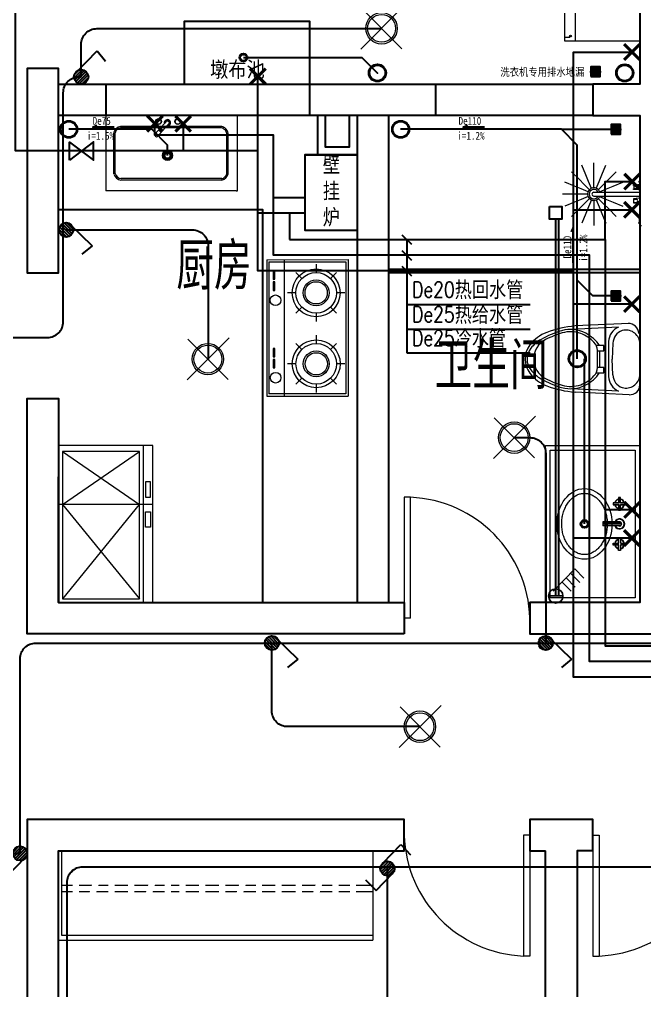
# Model space of a CAD drawing. Header units: millimetres. Extents: x -117264 to 3079702, y -14891 to 68462.
# Drawn here: x -58871 to -54891, y 19456 to 25638 of the extents above; entities that cross this region are included whole.
import ezdxf

# ---------------------------------------------------------------- set-up
doc = ezdxf.new("R2010")
doc.units = ezdxf.units.MM
doc.header["$LTSCALE"] = 10
for name, pattern in [('ACAD_ISO04W100', [30.5, 24, -3, 0.5, -3]), ('CONTINOUS', [0]), ('DASH', [0.35, 0.25, -0.1])]:
    doc.linetypes.add(name, pattern=pattern)
for name, color, linetype, lineweight in [('1强电插座布线图', 1, 'Continuous', 30), ('1排水布置图', 1, 'Continuous', 30), ('1浅浅', 251, 'Continuous', 20), ('1灯位开关布线图', 1, 'Continuous', 30), ('1灯具', 2, 'Continuous', 30), ('1给水布置图', 4, 'Continuous', 30), ('1给水平面布置图', 4, 'Continuous', 13), ('图框', 255, 'Continuous', 0), ('浅线', 251, 'CONTINOUS', 0), ('灯具', 52, 'Continuous', 0)]:
    doc.layers.add(name, color=color, linetype=linetype, lineweight=lineweight)
doc.layers.add('2323', color=4, linetype='Continuous')
doc.layers.add('A轴线', color=82, linetype='ACAD_ISO04W100')
doc.styles.add('_THVAC_DIM', font='SIMPLEX', dxfattribs={"width": 0.8, "height": 3.5, "bigfont": 'HZTXT'})
doc.styles.add('夏建东', font='', dxfattribs={"width": 0.85})
doc.styles.get('夏建东').set_extended_font_data('SimSun')

# ---------------------------------------------------------------- blocks, each defined once
blk = doc.blocks.new('吸顶灯')
at = {"layer": '灯具', "lineweight": 15}
for p, q in [((628139.5, 221637.1, -8710.6), (627918.5, 221416.6, -8710.6)), ((627923.6, 221629.3, -8710.6), (628134.3, 221418.7, -8710.6))]:
    blk.add_line(p, q, dxfattribs=at)
for radius in [82.2, 73]:
    blk.add_circle((628027.7, 221525.3, -8710.6), radius, dxfattribs=at)
blk = doc.blocks.new('单联开关')
at = {"layer": '1灯位开关布线图', "ltscale": 20}
h = blk.add_hatch(dxfattribs=at)
h.set_pattern_fill('ANSI31', scale=74.1312, style=0)
h.set_pattern_definition([(45, (21613.222, 82357.129), (-6.5523343, 6.5523343), [])])
h.paths.add_polyline_path([(88461.9, 78148.4, 1), (88395.2, 78148.4, 1)])
at = {"layer": '1灯位开关布线图', "color": 7}
for p, q in [((88402.4, 78164.9), (88502.9, 78268.3)), ((88502.9, 78268.3), (88541.3, 78221))]:
    blk.add_line(p, q, dxfattribs=at)
blk.add_circle((88428.5, 78148.4), 33.4, dxfattribs=at)
blk = doc.blocks.new('三联开关')
at = {"layer": '1灯位开关布线图', "color": 7}
for p, q in [((88402.4, 77624), (88502.9, 77727.5)), ((88485.1, 77706.8), (88527.1, 77664.5)), ((88502.9, 77727.5), (88545.7, 77683.9)), ((88466.7, 77689.1), (88509.2, 77646.6))]:
    blk.add_line(p, q, dxfattribs=at)
at = {"layer": '1灯位开关布线图', "color": 7, "ltscale": 20}
for p, q in [((88395.8, 77601.3), (88434.8, 77640.3)), ((88395.9, 77614.5), (88421.5, 77640.2)), ((88399.2, 77591.6), (88444.5, 77636.9)), ((88404.8, 77584.1), (88452, 77631.3)), ((88412.2, 77578.4), (88457.6, 77623.9)), ((88421.8, 77574.9), (88461.2, 77614.3)), ((88434.7, 77574.7), (88461.3, 77601.3))]:
    blk.add_line(p, q, dxfattribs=at)
at = {"layer": '1灯位开关布线图', "color": 7}
blk.add_circle((88428.5, 77607.5), 33.4, dxfattribs=at)
blk = doc.blocks.new('单联双控')
at = {"layer": '1灯位开关布线图', "ltscale": 20}
h = blk.add_hatch(dxfattribs=at)
h.set_pattern_fill('ANSI31', scale=74.1312, style=0)
h.set_pattern_definition([(45, (21593.138, 81364.155), (-6.5523343, 6.5523343), [])])
h.paths.add_polyline_path([(88441.8, 77155.4, 1), (88375.1, 77155.4, 1)])
at = {"layer": '1灯位开关布线图', "color": 7}
for p, q in [((88386.3, 77180.4), (88470.4, 77266.9)), ((88470.4, 77266.9), (88515.2, 77219.6)), ((88356.3, 77053.9), (88432, 77131.8)), ((88307.1, 77103.5), (88356.3, 77053.9))]:
    blk.add_line(p, q, dxfattribs=at)
blk.add_circle((88408.4, 77155.4), 33.4, dxfattribs=at)
blk = doc.blocks.new('四联防水')
at = {"layer": '2323', "color": 0}
for p, q in [((88184.4, 77381.5), (88284.9, 77485)), ((88284.9, 77485), (88327.7, 77441.4)), ((88244.9, 77443.8), (88287.2, 77400.9)), ((88266, 77465.5), (88309.1, 77422)), ((88226.6, 77423.7), (88268.5, 77381.4))]:
    blk.add_line(p, q, dxfattribs=at)
blk.add_circle((88196.8, 77359.3), 33.4, dxfattribs=at)
at = {"layer": 'A轴线', "color": 0, "linetype": 'ByBlock'}
for p, q in [((88230.1, 77359.3), (88163.4, 77359.3)), ((88196.8, 77359.3), (88230.1, 77359.3))]:
    blk.add_line(p, q, dxfattribs=at)
blk = doc.blocks.new('热水')
at = {"layer": '图框', "color": 1, "lineweight": 0, "const_width": 40, "elevation": 5662}
for points in [[(228689, 195327), (228490, 195526)], [(228689, 195526), (228490, 195327)]]:
    blk.add_lwpolyline(points, dxfattribs=at)
blk = doc.blocks.new('冷水')
at = {"layer": '图框', "color": 4, "lineweight": 0, "const_width": 40, "elevation": 5662}
for points in [[(228131, 195325), (228330, 195524)], [(228330, 195325), (228131, 195524)]]:
    blk.add_lwpolyline(points, dxfattribs=at)
blk = doc.blocks.new('A$C27FE3D30')
at = {"layer": '1排水布置图'}
for p, q in [((-94262, 38463), (-94330, 38531)), ((-94262, 38463), (-94300, 38552)), ((-94262, 38367), (-94262, 38559)), ((-94262, 38463), (-94226, 38552)), ((-94262, 38463), (-94195, 38531)), ((-94262, 38463), (-94358, 38463)), ((-94262, 38463), (-94358, 38463)), ((-94166, 38463), (-94358, 38463)), ((-94262, 38463), (-94351, 38501)), ((-94262, 38463), (-94351, 38426)), ((-94262, 38463), (-94330, 38396)), ((-94262, 38463), (-94300, 38375)), ((-94262, 38463), (-94173, 38499)), ((-94262, 38463), (-94195, 38396)), ((-94262, 38463), (-94226, 38375)), ((-94262, 38463), (-94173, 38428)), ((-94262, 38463), (-94262, 38463))]:
    blk.add_line(p, q, dxfattribs=at)
blk.add_lwpolyline([(-94362, 38363), (-94162, 38363), (-94162, 38563), (-94362, 38563)], close=True, dxfattribs=at)
for radius in [100, 96]:
    blk.add_circle((-94262, 38463), radius, dxfattribs=at)

msp = doc.modelspace()

# ---------------------------------------------------------------- linework, layer by layer
at = {"layer": '1强电插座布线图', "color": 252, "linetype": 'Continuous', "lineweight": 30}
msp.add_line((-58621.3, 21925.7), (-58621.3, 22725.7), dxfattribs=at)
for points in [[(-54621.3, 21925.7), (-54721.3, 21925.7), (-54721.3, 25025.7), (-54121.3, 25025.7), (-54121.3, 25225.7), (-54721.3, 25225.7), (-54721.3, 26225.7), (-55421.3, 26225.7), (-55421.3, 26025.7), (-54921.3, 26025.7), (-54921.3, 25225.7), (-55221.3, 25225.7), (-55221.3, 25025.7), (-54921.3, 25025.7), (-54921.3, 21925.7), (-55621.3, 21925.7), (-55621.3, 21725.7), (-54621.3, 21725.7), (-54621.3, 21925.7), (-54721.3, 21925.7)], [(-57021.3, 25225.7), (-57021.3, 25625.7), (-57821.3, 25625.7), (-57821.3, 25225.7), (-57021.3, 25225.7)], [(-58621.3, 25225.7), (-58621.3, 25325.7), (-58821.3, 25325.7), (-58821.3, 24025.7), (-58621.3, 24025.7), (-58621.3, 25325.7)], [(-58621.3, 25225.7), (-58321.3, 25225.7), (-58321.3, 25025.7), (-58621.3, 25025.7)], [(-58321.3, 25225.7), (-57021.3, 25225.7)], [(-57021.3, 25025.7), (-57021.3, 25225.7), (-56221.3, 25225.7), (-56221.3, 25025.7), (-57021.3, 25025.7)], [(-56221.3, 25225.7), (-55221.3, 25225.7)], [(-57021.3, 25025.7), (-58321.3, 25025.7)], [(-56721.3, 25025.7), (-56721.3, 24775.7), (-56971.3, 24775.7), (-56971.3, 25025.7)], [(-56771.3, 25025.7), (-56771.3, 24825.7), (-56921.3, 24825.7), (-56921.3, 25025.7)], [(-56721.3, 25025.7), (-56721.3, 21925.7)], [(-56521.3, 25025.7), (-56521.3, 21925.7)], [(-55221.3, 25025.7), (-56221.3, 25025.7)], [(-57321.3, 21925.7), (-57321.3, 24425.7), (-58621.3, 24425.7)], [(-54921.3, 24045.7), (-56521.3, 24045.7)], [(-54921.3, 24025.7), (-54921.3, 24025.7), (-56521.3, 24025.7)], [(-56421.3, 21725.7), (-58821.3, 21725.7), (-58821.3, 23225.7), (-58621.3, 23225.7), (-58621.3, 21925.7), (-56421.3, 21925.7), (-56421.3, 21725.7)], [(-60821.3, 21925.7), (-61721.3, 21925.7), (-61721.3, 19645.7), (-63021.3, 19645.7), (-63021.3, 13525.7), (-58621.3, 13525.7), (-58621.3, 20345.7), (-56421.3, 20345.7), (-56421.3, 20545.7), (-58821.3, 20545.7), (-58821.3, 13725.7), (-62821.3, 13725.7), (-62821.3, 19445.7), (-61521.3, 19445.7), (-61521.3, 21725.7), (-60621.3, 21725.7), (-60621.3, 22036.8)], [(-55221.3, 20345.7), (-55221.3, 20545.7), (-55621.3, 20545.7), (-55621.3, 20345.7), (-55521.3, 20345.7)], [(-55221.3, 20345.7), (-55221.3, 20345.7), (-55321.3, 20345.7), (-55321.3, 14725.7), (-54621.3, 14725.7), (-54621.3, 14525.7), (-55521.3, 14525.7), (-55521.3, 20345.7), (-55521.3, 20345.7), (-55521.3, 20345.7)]]:
    msp.add_lwpolyline(points, dxfattribs=at)
for centre, radius in [((-56591.8, 25297.4), 55), ((-56591.8, 25297.4), 50), ((-55017.7, 25297.4), 55), ((-55017.7, 25297.4), 50)]:
    msp.add_circle(centre, radius, dxfattribs=at)
at = {"layer": '1排水布置图', "color": 2, "linetype": 'Continuous', "lineweight": 30}
for points in [[(-57444.7, 25395.2), (-56691.8, 25395.2), (-56591.8, 25295.2), (-56591.8, 25297.4)], [(-57928, 24770.8), (-57928, 24838.3), (-58028, 24938.3), (-58556.4, 24938.3)], [(-55320.1, 23477.7), (-55320.1, 24838.3), (-55420.1, 24938.3), (-56443.9, 24938.3)], [(-55420.1, 24938.3), (-55074.3, 24938.3)], [(-55074.3, 23877.7), (-55220.1, 23877.7), (-55320.1, 23977.7), (-55320.1, 23977.7)], [(-55273.5, 22426.1), (-55273.5, 23477.5)]]:
    msp.add_lwpolyline(points, dxfattribs=at)
at = {"layer": '1排水布置图'}
for points in [[(-58268.4, 24951.2), (-58404.2, 24951.2), (-58377.4, 24964)], [(-55910.1, 24951.2), (-56045.9, 24951.2), (-56019.1, 24964)], [(-55346, 24087.9), (-55346, 24312.6), (-55358.8, 24285.8)]]:
    msp.add_lwpolyline(points, dxfattribs=at)
at = {"layer": '1排水布置图', "color": 2, "linetype": 'Continuous', "lineweight": 30}
for centre, radius in [((-57444.7, 25395.2), 25), ((-57444.7, 25395.2), 20), ((-58556.4, 24938.3), 55), ((-58556.4, 24938.3), 50), ((-56443.9, 24938.3), 55), ((-56443.9, 24938.3), 50), ((-57928, 24772.1), 25), ((-57928, 24770.8), 20), ((-55320.1, 23477.7), 55), ((-55320.1, 23477.7), 50), ((-55273.7, 22426.2), 25), ((-55273.5, 22426.1), 20)]:
    msp.add_circle(centre, radius, dxfattribs=at)
at = {"layer": '1浅浅', "ltscale": 0.2}
for p, q in [((-55331.2, 25499.9), (-55331.2, 26025.7)), ((-55367.2, 25522.8), (-55399.1, 25522.8)), ((-57490.8, 25025.7), (-58321.3, 25025.7)), ((-58321.3, 25025.7), (-58321.3, 24545.7)), ((-58008.1, 24906.6), (-57926.6, 24998.4)), ((-57992.3, 24891.9), (-57911, 24983.4)), ((-57913.9, 24980.2), (-57929.5, 24995.2)), ((-57911, 24983.4), (-57926.6, 24998.4)), ((-57490.8, 25025.7), (-57482.4, 25025.7)), ((-57482.4, 24545.7), (-57482.4, 25025.7)), ((-58269.6, 24653.9), (-58269.6, 24919.1)), ((-58261, 24653.9), (-58261, 24919.1)), ((-57589.6, 24956.9), (-58227.1, 24956.9)), ((-57589.6, 24948.3), (-58227.1, 24948.3)), ((-57968.5, 24918.8), (-57984, 24933.8)), ((-57965.6, 24922), (-57981.2, 24937)), ((-57962.7, 24925.2), (-57978.3, 24940.2)), ((-57550.1, 24653), (-57550.1, 24912.6)), ((-57541.5, 24653), (-57541.5, 24912.6)), ((-57581.7, 24624.3), (-58224.6, 24624.3)), ((-57581.7, 24615.7), (-58224.6, 24615.7)), ((-57490.8, 24545.7), (-58321.3, 24545.7)), ((-57490.8, 24545.7), (-57482.4, 24545.7)), ((-57321.3, 24425.7), (-57321.3, 22255.7)), ((-57296.3, 24108.3), (-56778.4, 24109)), ((-57296.3, 24108.3), (-57296.3, 23240.4)), ((-57282.4, 24094.4), (-56792.3, 24095.1)), ((-57282.4, 24094.4), (-57282.4, 23254.4)), ((-57184.9, 24108.4), (-57184.9, 23240.4)), ((-56982.2, 24080.4), (-56982.1, 24026.5)), ((-56792.3, 24095.1), (-56792.3, 23255.1)), ((-56778.4, 24109), (-56778.4, 23240.4)), ((-57255.4, 24036.7), (-57255.3, 23983.3)), ((-57245.7, 24036.7), (-57255.4, 24036.7)), ((-57245.6, 23983.4), (-57245.7, 24036.7)), ((-57111.4, 24026.6), (-57073.3, 23988.6)), ((-56852.8, 24027), (-56890.8, 23988.9)), ((-57255.3, 23983.3), (-57245.6, 23983.4)), ((-57255.3, 23966.4), (-57255.2, 23913)), ((-57245.6, 23966.4), (-57255.3, 23966.4)), ((-57245.5, 23913), (-57245.6, 23966.4)), ((-57255.2, 23913), (-57245.5, 23913)), ((-57111, 23897.3), (-57164.8, 23897.2)), ((-56799, 23897.7), (-56852.8, 23897.7)), ((-57073, 23806.1), (-57111, 23768)), ((-56890.5, 23806.3), (-56852.4, 23768.3)), ((-56981.7, 23768.4), (-56981.6, 23714.6)), ((-56981.5, 23628.5), (-56981.4, 23574.7)), ((-57110.7, 23574.8), (-57072.6, 23536.8)), ((-56852.1, 23575.1), (-56890.1, 23537)), ((-57254.7, 23544), (-57254.6, 23490.6)), ((-57245, 23544), (-57254.7, 23544)), ((-57244.9, 23490.7), (-57245, 23544)), ((-57254.6, 23490.6), (-57244.9, 23490.7)), ((-57254.6, 23473.7), (-57254.5, 23420.3)), ((-57244.9, 23473.7), (-57254.6, 23473.7)), ((-57244.8, 23420.3), (-57244.9, 23473.7)), ((-57110.3, 23445.5), (-57164.1, 23445.4)), ((-56798.4, 23445.9), (-56852.2, 23445.8)), ((-54921.3, 23273.7), (-54921.3, 23486.6)), ((-57254.5, 23420.3), (-57244.8, 23420.3)), ((-57072.4, 23354.2), (-57110.4, 23316.1)), ((-56981.1, 23316.6), (-56981, 23262.8)), ((-56889.8, 23354.5), (-56851.7, 23316.5)), ((-56792.3, 23255.1), (-57282.4, 23254.4)), ((-54921.3, 23060.9), (-54921.3, 23273.7)), ((-57296.3, 23240.4), (-56816.3, 23240.4)), ((-57296.3, 23240.4), (-56778.4, 23240.4)), ((-58597.3, 22549.7), (-58105.3, 22887.5)), ((-58597.3, 22887.5), (-58105.3, 22549.7)), ((-58081.3, 21925.7), (-58081.3, 22925.7)), ((-58021.3, 22549.7), (-58621.3, 22549.7)), ((-58597.3, 22549.7), (-58105.3, 21949.7)), ((-58594.1, 21949.7), (-58105.3, 22549.7))]:
    msp.add_line(p, q, dxfattribs=at)
at = {"layer": '1浅浅', "color": 250, "lineweight": 0, "ltscale": 0.2}
for p, q in [((-55265.3, 24649), (-55290.7, 24710.5)), ((-55214.2, 24659.2), (-55214.2, 24725.7)), ((-55163.1, 24649), (-55137.6, 24710.5)), ((-55308.6, 24620.1), (-55355.6, 24667.1)), ((-55275.8, 24587.2), (-55308.6, 24620.1)), ((-55247.5, 24606.1), (-55265.3, 24649)), ((-55229.5, 24562.6), (-55247.5, 24606.1)), ((-55214.2, 24612.7), (-55214.2, 24659.2)), ((-55214.2, 24565.7), (-55214.2, 24612.7)), ((-55198.9, 24562.6), (-55180.9, 24606.1)), ((-55180.9, 24606.1), (-55163.1, 24649)), ((-55152.6, 24587.2), (-55119.8, 24620.1)), ((-55119.8, 24620.1), (-55072.7, 24667.1)), ((-55337.5, 24576.8), (-55399, 24602.2)), ((-55294.6, 24559), (-55337.5, 24576.8)), ((-55251.1, 24541), (-55294.6, 24559)), ((-55242.5, 24554), (-55275.8, 24587.2)), ((-55185.9, 24554), (-55152.6, 24587.2)), ((-55177.2, 24541), (-55133.7, 24559)), ((-55133.7, 24559), (-55090.8, 24576.8)), ((-55090.8, 24576.8), (-55029.4, 24602.2)), ((-54940.8, 24583.1), (-54962, 24581.6)), ((-54962, 24577.8), (-54962, 24581.6)), ((-54962, 24577.8), (-54940.8, 24575.7)), ((-54940.8, 24560.5), (-54962, 24559)), ((-54962, 24555.1), (-54962, 24559)), ((-54927, 24552.1), (-54962, 24555.1)), ((-54959.5, 24583.5), (-54959.6, 24581.8)), ((-54959.6, 24577.6), (-54959.6, 24559.1)), ((-54935.4, 24585.3), (-54959.5, 24583.5)), ((-54934.5, 24586.4), (-54927, 24587.1)), ((-54927, 24587.1), (-54927, 24552.1)), ((-54927, 24581.8), (-54921.3, 24581.8)), ((-54927, 24557.3), (-54921.3, 24557.3)), ((-54921.3, 24600.2), (-54921.3, 24451.2)), ((-54914.2, 24605.2), (-54919.2, 24605.2)), ((-55347.7, 24525.7), (-55414.2, 24525.7)), ((-55301.3, 24525.7), (-55347.7, 24525.7)), ((-55294.6, 24492.3), (-55337.5, 24474.6)), ((-55254.2, 24525.7), (-55301.3, 24525.7)), ((-55251.1, 24510.4), (-55294.6, 24492.3)), ((-55242.5, 24497.4), (-55275.8, 24464.1)), ((-55229.5, 24488.7), (-55247.5, 24445.2)), ((-55214.2, 24537.7), (-54921.3, 24537.7)), ((-55214.2, 24513.7), (-54921.3, 24513.7)), ((-55214.2, 24485.7), (-55214.2, 24438.6)), ((-55198.9, 24488.7), (-55180.9, 24445.2)), ((-55185.9, 24497.4), (-55152.6, 24464.1)), ((-55177.2, 24510.4), (-55133.7, 24492.3)), ((-55133.7, 24492.3), (-55090.8, 24474.6)), ((-54927, 24499.3), (-54962, 24496.3)), ((-54962, 24496.3), (-54962, 24492.4)), ((-54940.8, 24490.8), (-54962, 24492.4)), ((-54959.6, 24473.8), (-54959.6, 24492.2)), ((-55337.5, 24474.6), (-55399, 24449.1)), ((-55308.6, 24431.3), (-55355.6, 24384.2)), ((-55275.8, 24464.1), (-55308.6, 24431.3)), ((-55247.5, 24445.2), (-55265.3, 24402.3)), ((-55214.2, 24438.6), (-55214.2, 24392.2)), ((-55180.9, 24445.2), (-55163.1, 24402.3)), ((-55152.6, 24464.1), (-55119.8, 24431.3)), ((-55119.8, 24431.3), (-55072.7, 24384.2)), ((-55090.8, 24474.6), (-55029.4, 24449.1)), ((-54962, 24473.5), (-54940.8, 24475.6)), ((-54962, 24473.5), (-54962, 24469.8)), ((-54940.8, 24468.2), (-54962, 24469.8)), ((-54959.5, 24467.8), (-54959.6, 24469.6)), ((-54935.4, 24466), (-54959.5, 24467.8)), ((-55265.3, 24402.3), (-55290.7, 24340.9)), ((-55214.2, 24392.2), (-55214.2, 24325.6)), ((-55163.1, 24402.3), (-55137.6, 24340.9)), ((-54924.2, 24343.3), (-54924.2, 24378.3)), ((-54924.2, 24373.1), (-54918.5, 24373.1)), ((-54931.7, 24344), (-54924.2, 24343.3)), ((-54924.2, 24348.6), (-54918.5, 24348.6)), ((-54916.3, 24325.2), (-54911.3, 24325.2)), ((-55057.1, 23679.6), (-55358.8, 23664.3)), ((-54988.5, 23702.3), (-55333.4, 23686.3)), ((-55150.2, 23561.9), (-55198.9, 23561.9)), ((-55150.2, 23528.9), (-55150.2, 23561.9)), ((-55121.7, 23586.5), (-55121.7, 23364.6)), ((-55092.6, 23576.6), (-55096.8, 23475.6)), ((-55191.9, 23421.1), (-55191.9, 23530)), ((-55191.9, 23528.9), (-55150.2, 23528.9)), ((-55177.3, 23528.9), (-55177.3, 23422.2)), ((-55092.6, 23374.7), (-55096.8, 23475.6)), ((-54921.3, 23153.9), (-54921.3, 23480.6)), ((-55198.9, 23389.2), (-55150.2, 23389.2)), ((-55150.2, 23422.2), (-55191.9, 23422.2)), ((-55150.2, 23389.2), (-55150.2, 23422.2)), ((-55057.1, 23271.7), (-55358.8, 23286.7)), ((-54988.5, 23248.9), (-55333.4, 23264.9)), ((-54921.3, 23217.2), (-54921.3, 23193.9)), ((-55521.3, 21925.7), (-55521.3, 22925.7)), ((-55521.3, 22925.7), (-54921.3, 22925.7)), ((-55491.3, 21955.7), (-55491.3, 22895.7)), ((-55491.3, 22895.7), (-54951.3, 22895.7)), ((-54951.3, 22895.7), (-54951.3, 21955.7)), ((-54921.3, 22925.7), (-54921.3, 21925.7)), ((-55521.3, 22825.7), (-55521.3, 22683.4)), ((-54921.3, 22825.7), (-54921.3, 22683.4)), ((-56421.3, 22595.7), (-56421.3, 21825.7)), ((-56381.3, 21825.7), (-56381.3, 22595.7)), ((-55044.3, 22595.4), (-55056.3, 22595.4)), ((-55056.3, 22595.4), (-55056.3, 22560.3)), ((-55045.3, 22594.4), (-55055.3, 22594.4)), ((-55055.3, 22594.4), (-55055.3, 22559.3)), ((-55045.3, 22559.3), (-55045.3, 22594.4)), ((-55044.3, 22560.3), (-55044.3, 22595.4)), ((-55056.3, 22560.3), (-55091.4, 22560.3)), ((-55091.4, 22560.3), (-55091.4, 22548.3)), ((-55091.4, 22548.3), (-55056.3, 22548.3)), ((-55090.4, 22559.3), (-55090.4, 22549.3)), ((-55055.3, 22559.3), (-55090.4, 22559.3)), ((-55090.4, 22549.3), (-55055.3, 22549.3)), ((-55056.3, 22548.3), (-55056.3, 22513.2)), ((-55056.3, 22513.2), (-55044.3, 22513.2)), ((-55055.3, 22549.3), (-55055.3, 22514.2)), ((-55055.3, 22514.2), (-55045.3, 22514.2)), ((-55010.2, 22559.3), (-55045.3, 22559.3)), ((-55045.3, 22514.2), (-55045.3, 22549.3)), ((-55045.3, 22549.3), (-55010.2, 22549.3)), ((-55009.2, 22560.3), (-55044.3, 22560.3)), ((-55044.3, 22513.2), (-55044.3, 22548.3)), ((-55044.3, 22548.3), (-55009.2, 22548.3)), ((-55157.8, 22438.7), (-55157.8, 22413.7)), ((-55137.8, 22438.7), (-55157.8, 22438.7)), ((-55137.8, 22436.2), (-55157.8, 22436.2)), ((-55137.8, 22426.2), (-55157.8, 22426.2)), ((-55137.8, 22416.2), (-55157.8, 22416.2)), ((-55137.8, 22413.7), (-55157.8, 22413.7)), ((-55137.8, 22438.7), (-55137.8, 22413.7)), ((-55136.8, 22437.7), (-55137.8, 22437.7)), ((-55136.8, 22414.7), (-55137.8, 22414.7)), ((-55050.3, 22438.7), (-55136.8, 22438.7)), ((-55136.8, 22438.7), (-55136.8, 22413.7)), ((-55042.8, 22436.2), (-55136.8, 22436.2)), ((-55037.8, 22426.2), (-55136.8, 22426.2)), ((-55042.8, 22416.2), (-55136.8, 22416.2)), ((-55050.3, 22413.7), (-55136.8, 22413.7)), ((-55056.3, 22304.1), (-55056.3, 22339.2)), ((-55056.3, 22339.2), (-55044.3, 22339.2)), ((-55055.3, 22338.2), (-55045.3, 22338.2)), ((-55055.3, 22303.1), (-55055.3, 22338.2)), ((-55045.3, 22338.2), (-55045.3, 22303.1)), ((-55044.3, 22339.2), (-55044.3, 22304.1)), ((-55091.4, 22292.1), (-55091.4, 22304.1)), ((-55091.4, 22304.1), (-55056.3, 22304.1)), ((-55056.3, 22292.1), (-55091.4, 22292.1)), ((-55090.4, 22293.1), (-55090.4, 22303.1)), ((-55090.4, 22303.1), (-55055.3, 22303.1)), ((-55055.3, 22293.1), (-55090.4, 22293.1)), ((-55056.3, 22257), (-55056.3, 22292.1)), ((-55044.3, 22257), (-55056.3, 22257)), ((-55055.3, 22258), (-55055.3, 22293.1)), ((-55045.3, 22258), (-55055.3, 22258)), ((-55045.3, 22303.1), (-55010.2, 22303.1)), ((-55010.2, 22293.1), (-55045.3, 22293.1)), ((-55045.3, 22293.1), (-55045.3, 22258)), ((-55044.3, 22304.1), (-55009.2, 22304.1)), ((-55044.3, 22292.1), (-55044.3, 22257)), ((-55009.2, 22292.1), (-55044.3, 22292.1)), ((-54951.3, 21955.7), (-55491.3, 21955.7)), ((-55661.3, 20445.7), (-55661.3, 19675.7)), ((-55621.3, 20445.7), (-55621.3, 19675.7)), ((-55221.3, 20445.7), (-55221.3, 19675.7)), ((-55181.3, 20445.7), (-55181.3, 19675.7))]:
    msp.add_line(p, q, dxfattribs=at)
at = {"layer": '1浅浅', "ltscale": 0.2}
for points in [[(-55399.1, 25499.9), (-55399.1, 26025.7), (-54921.3, 26025.7), (-54921.3, 25499.9)], [(-58621.3, 22925.7), (-58621.3, 21925.7), (-58021.3, 21925.7), (-58021.3, 22925.7)], [(-58597.3, 22887.5), (-58597.3, 21949.7), (-58105.3, 21949.7), (-58105.3, 22887.5)], [(-58037, 22693.4), (-58068.3, 22693.4), (-58068.3, 22596.3), (-58037, 22596.3)], [(-58037, 22405.9), (-58068.3, 22405.9), (-58068.3, 22503), (-58037, 22503)]]:
    msp.add_lwpolyline(points, close=True, dxfattribs=at)
at = {"layer": '1浅浅', "color": 250, "lineweight": 0, "ltscale": 0.2}
for points in [[(-56381.3, 22595.7), (-56421.3, 22595.7)], [(-56381.3, 21825.7), (-56421.3, 21825.7)], [(-55621.3, 20445.7), (-55661.3, 20445.7)], [(-55221.3, 20445.7), (-55181.3, 20445.7)], [(-55621.3, 19674.8), (-55661.3, 19674.8)], [(-55221.3, 19674.8), (-55181.3, 19674.8)]]:
    msp.add_lwpolyline(points, dxfattribs=at)
at = {"layer": '1浅浅', "ltscale": 0.2}
for centre, radius in [((-55362.2, 25532.1), 6.05), ((-57985, 24987.4), 18.4), ((-57985, 24987.4), 16.7), ((-57862.7, 24987.4), 18.4), ((-57862.7, 24987.4), 16.7), ((-57928, 24772.1), 31.9), ((-57928, 24772.1), 21.1), ((-57928, 24770.8), 16.8), ((-56981.9, 23897.5), 152.4), ((-56981.9, 23897.5), 129.1), ((-56981.9, 23897.5), 82.4), ((-56981.9, 23897.5), 70.8), ((-57240.6, 23849.9), 34), ((-56981.2, 23445.6), 152.4), ((-56981.2, 23445.6), 129.1), ((-56981.2, 23445.6), 82.4), ((-56981.2, 23445.6), 70.8), ((-57239.8, 23357.2), 34)]:
    msp.add_circle(centre, radius, dxfattribs=at)
at = {"layer": '1浅浅', "color": 250, "lineweight": 0, "ltscale": 0.2}
for radius in [25.9, 20.9]:
    msp.add_circle((-55273.7, 22426.2), radius, dxfattribs=at)
at = {"layer": '1浅浅', "ltscale": 0.2}
for centre, radius, start, end in [((-57928.3, 24979.6), 20.4, 259.12835, 195.1554), ((-57928.3, 24979.6), 18.7, 262.33973, 191.6074), ((-58217.8, 24903.7), 54.1, 99.85129, 163.40674), ((-58217.8, 24903.7), 45.4, 99.85129, 163.40674), ((-57594.7, 24903.1), 45.4, 55.0079, 84.61693), ((-57594.7, 24903.1), 54.1, 53.94462, 84.61693), ((-57594.7, 24903.1), 45.4, 10.07491, 55.0079), ((-57594.7, 24903.1), 54.1, 10.07491, 53.94462), ((-57996.8, 24903), 11.9, 162.17, 291.83552), ((-58217.8, 24669.3), 54.1, 196.59304, 262.82773), ((-58217.8, 24669.3), 45.4, 196.59304, 262.82773), ((-57594.7, 24670), 47.3, 283.42959, 342.22816), ((-57594.7, 24670), 55.9, 283.42959, 342.22816)]:
    msp.add_arc(centre, radius, start, end, dxfattribs=at)
at = {"layer": '1浅浅', "color": 250, "lineweight": 0, "ltscale": 0.2}
for centre, radius, start, end in [((-54923.2, 24603.9), 4.17, 17.41833, 295.79868), ((-55214.2, 24525.7), 40, 17.4576, 342.5424), ((-55214.2, 24525.7), 30, 23.57818, 336.42182), ((-54940.8, 24590.7), 7.59, 270, 325.39273), ((-54940.8, 24568.1), 7.59, 270, 90), ((-55214.2, 24525.7), 12, 90, 270), ((-54940.8, 24483.2), 7.59, 270, 90), ((-54940.8, 24460.6), 7.59, 34.60727, 90), ((-54920.3, 24326.5), 4.17, 64.20132, 342.58167), ((-55276.5, 23010.3), 678.4, 94.8, 110.5), ((-55009.7, 23577.9), 112.3, 114.9, 175.5), ((-54992.5, 23638.3), 63.8, 0.1, 93), ((-55421.9, 23409.5), 253.6, 111.3, 142), ((-55238.2, 23047.8), 635, 106.55926, 119.39993), ((-55238.2, 23047.8), 620.4, 106.56663, 117.1313), ((-55362.7, 23458.7), 205.7, 61.87935, 105.94249), ((-55362.7, 23458.7), 191, 70.13486, 105.91915), ((-55378.3, 23423.6), 229.3, 43.99681, 69.44226), ((-55378.3, 23423.6), 244, 34.52591, 62.52649), ((-55003.5, 23573.4), 89.1, 109.6, 177.8), ((-55010.3, 23570.5), 89.8, 8.04683, 105.00437), ((-55500.9, 23475.6), 150.7, 143.32244, 216.6999), ((-55444.2, 23412.7), 215.9, 119.30454, 142.37683), ((-55457.4, 23475.5), 139.7, 117.1313, 242.8687), ((-55268.1, 23530), 76.2, 0, 43.99681), ((-55528.1, 23475.5), 111.1, 141.63562, 180), ((-55528.1, 23475.5), 111.1, 180, 218.36438), ((-55421.9, 23541.7), 253.6, 218, 248.7), ((-55444.2, 23538.3), 215.9, 217.62317, 240.69546), ((-55378.3, 23527.4), 244, 297.47351, 325.47409), ((-55268.1, 23421.1), 76.2, 316.00319, 0), ((-55003.5, 23377.9), 89.1, 182.2, 250.4), ((-55238.2, 23903.3), 635, 240.60007, 253.44074), ((-55238.2, 23903.3), 620.4, 242.8687, 253.43337), ((-55362.7, 23492.4), 205.7, 254.05751, 298.12065), ((-55362.7, 23492.4), 191, 254.08085, 289.86514), ((-55378.3, 23527.4), 229.3, 290.55774, 316.00319), ((-55009.7, 23373.4), 112.3, 184.5, 245.1), ((-55010.3, 23380.8), 89.8, 254.99563, 351.95317), ((-54985.2, 23312.4), 63.8, 267, 359.9), ((-55276.5, 23941), 678.4, 249.5, 265.2), ((-56414, 21803.3), 793, 1.61374, 87.63737), ((-55050.3, 22554.3), 31, 101.15994, 168.84006), ((-55050.3, 22554.3), 29.2, 101.84581, 168.15419), ((-55050.3, 22554.3), 31, 11.15994, 78.84006), ((-55050.3, 22554.3), 29.2, 11.84581, 78.15419), ((-55050.3, 22554.3), 31, 191.15994, 258.84006), ((-55050.3, 22554.3), 29.2, 191.84581, 258.15419), ((-55050.3, 22554.3), 31, 281.15994, 348.84006), ((-55050.3, 22554.3), 29.2, 281.84581, 348.15419), ((-55050.3, 22426.2), 32.5, 202.61986, 157.38014), ((-55050.3, 22426.2), 30.6, 204.07458, 154.68061), ((-55050.3, 22426.2), 29.6, 204.07458, 154.68061), ((-55050.3, 22426.2), 13.5, 247.80839, 112.19161), ((-55050.3, 22426.2), 12.5, 270, 90), ((-55050.3, 22298.1), 31, 101.15994, 168.84006), ((-55050.3, 22298.1), 29.2, 101.84581, 168.15419), ((-55050.3, 22298.1), 31, 11.15994, 78.84006), ((-55050.3, 22298.1), 29.2, 11.84581, 78.15419), ((-55050.3, 22298.1), 31, 191.15994, 258.84006), ((-55050.3, 22298.1), 29.2, 191.84581, 258.15419), ((-55050.3, 22298.1), 31, 281.15994, 348.84006), ((-55050.3, 22298.1), 29.2, 281.84581, 348.15419), ((-55628.6, 20468), 793, 181.61374, 267.63737), ((-55214, 20468), 793, 272.36263, 358.38626)]:
    msp.add_arc(centre, radius, start, end, dxfattribs=at)
msp.add_ellipse((-55273.7, 22426.2), major_axis=(0, 225), ratio=0.777778, dxfattribs=at)
msp.add_open_spline([(-55273.7, 22621.2), (-55280, 22621.2), (-55286.3, 22620.6), (-55300.2, 22618.1), (-55307.7, 22616), (-55322.5, 22610), (-55329.8, 22606.1), (-55344, 22596.8), (-55350.9, 22591.3), (-55364, 22578.8), (-55370.2, 22571.7), (-55381.8, 22556.2), (-55387.1, 22547.8), (-55396.6, 22529.7), (-55400.9, 22520.1), (-55408.1, 22500), (-55411, 22489.5), (-55415.6, 22467.9), (-55417.1, 22456.9), (-55418.8, 22434.5), (-55418.9, 22423.3), (-55417.7, 22400.9), (-55416.4, 22389.8), (-55412.3, 22368.1), (-55409.6, 22357.5), (-55402.8, 22337.1), (-55398.7, 22327.3), (-55389.5, 22308.9), (-55384.4, 22300.2), (-55373.1, 22284.2), (-55367, 22277), (-55354.1, 22263.9), (-55347.3, 22258.2), (-55333.3, 22248.3), (-55326.1, 22244.2), (-55311.3, 22237.7), (-55303.8, 22235.2), (-55288.7, 22232), (-55281.2, 22231.2), (-55266, 22231.2), (-55258.4, 22232), (-55243.3, 22235.3), (-55235.8, 22237.8), (-55221.1, 22244.4), (-55213.9, 22248.5), (-55199.8, 22258.4), (-55193.1, 22264.1), (-55180.2, 22277.2), (-55174.1, 22284.5), (-55162.9, 22300.5), (-55157.7, 22309.2), (-55148.5, 22327.6), (-55144.5, 22337.4), (-55137.7, 22357.8), (-55135, 22368.4), (-55131, 22390.2), (-55129.7, 22401.3), (-55128.5, 22423.7), (-55128.6, 22434.9), (-55130.3, 22457.2), (-55131.9, 22468.3), (-55136.5, 22489.8), (-55139.4, 22500.3), (-55146.7, 22520.4), (-55150.9, 22530), (-55160.5, 22548.1), (-55165.8, 22556.5), (-55177.4, 22572), (-55183.6, 22579), (-55196.8, 22591.5), (-55203.6, 22597), (-55217.8, 22606.3), (-55225.1, 22610.1), (-55239.9, 22616), (-55247.5, 22618.2), (-55261.2, 22620.6), (-55267.5, 22621.2), (-55273.7, 22621.2)], degree=3, knots=[0, 0, 0, 0, 0.139001, 0.139001, 0.305863, 0.305863, 0.472726, 0.472726, 0.639589, 0.639589, 0.806452, 0.806452, 0.973315, 0.973315, 1.140177, 1.140177, 1.30704, 1.30704, 1.473903, 1.473903, 1.640766, 1.640766, 1.807628, 1.807628, 1.974491, 1.974491, 2.141354, 2.141354, 2.308217, 2.308217, 2.47508, 2.47508, 2.641942, 2.641942, 2.808805, 2.808805, 2.975668, 2.975668, 3.142531, 3.142531, 3.309394, 3.309394, 3.476256, 3.476256, 3.643119, 3.643119, 3.809982, 3.809982, 3.976845, 3.976845, 4.143707, 4.143707, 4.31057, 4.31057, 4.477433, 4.477433, 4.644296, 4.644296, 4.811159, 4.811159, 4.978021, 4.978021, 5.144884, 5.144884, 5.311747, 5.311747, 5.47861, 5.47861, 5.645472, 5.645472, 5.812335, 5.812335, 5.979198, 5.979198, 6.146061, 6.146061, 6.283185, 6.283185, 6.283185, 6.283185], dxfattribs=at)
at = {"layer": '1灯位开关布线图', "color": 1, "linetype": 'Continuous', "lineweight": 30}
for points in [[(-58477.5, 25272.2), (-58477.5, 25479.5, -0.414214), (-58377.5, 25579.5), (-56564.1, 25579.5)], [(-61501, 23613.4), (-58691.4, 23613.4, 0.414214), (-58591.4, 23713.4), (-58591.4, 25172.2, -0.414214), (-58491.4, 25272.2), (-58477.5, 25272.2)], [(-58573.3, 24298.3), (-57769.6, 24298.3, -0.414214), (-57669.6, 24198.3), (-57669.6, 23474)], [(-55721.3, 22975.7), (-55620.7, 22975.7, -0.414214), (-55520.7, 22875.7), (-55520.7, 21668.1)], [(-58866.4, 20329), (-58866.4, 21568.1, -0.414214), (-58766.4, 21668.1), (-54086.6, 21668.1, 0.414214), (-53986.6, 21768.1), (-53986.6, 21924.8, -0.414214), (-53886.6, 22024.8), (-53696, 22024.8)], [(-56321.3, 21135.7), (-57163.8, 21135.7, -0.414214), (-57263.8, 21235.7), (-57263.8, 21668.1)], [(-60818, 17235.7), (-60818, 20229, -0.414214), (-60718, 20329), (-58866.4, 20329)]]:
    msp.add_lwpolyline(points, format="xyb", dxfattribs=at)
at = {"layer": '1灯位开关布线图', "color": 2, "linetype": 'Continuous', "lineweight": 30}
msp.add_lwpolyline([(-55497, 24447.4), (-55417, 24447.4), (-55417, 24367.4), (-55497, 24367.4)], close=True, dxfattribs=at)
at = {"layer": '1灯位开关布线图', "color": 1, "linetype": 'Continuous', "lineweight": 30}
for points in [[(-55457, 21967.5), (-55457, 24367.4)], [(-55437, 21967.5), (-55437, 24367.4)], [(-54282.6, 20241.8), (-56541, 20241.8)]]:
    msp.add_lwpolyline(points, dxfattribs=at)
at = {"layer": '1给水平面布置图', "color": 2, "linetype": 'Continuous', "lineweight": 30}
msp.add_line((-57152.5, 24404), (-57352.5, 24404), dxfattribs=at)
for points in [[(-55342.9, 24426.1), (-55342.9, 25430.3), (-54971.7, 25430.3)], [(-57352.5, 24801.4), (-57352.5, 25275.6), (-57352.5, 25275.6)], [(-57252.5, 24504), (-57252.5, 24901.4), (-58008.1, 24901.4), (-58008.1, 24974.1)], [(-57828.3, 24973.5), (-57828.3, 24801.4)], [(-58551.7, 24741.7), (-58551.7, 24855.6), (-58399.7, 24741.7), (-58399.7, 24858.9), (-58551.7, 24741.7)], [(-57053.2, 24775.7), (-57053.2, 24295.5), (-56721.3, 24295.5)], [(-55142.9, 24237), (-55142.9, 24605.9), (-54971.1, 24605.9)], [(-57252.5, 24504), (-57053.2, 24504)], [(-55342.9, 24037), (-55342.9, 24426.1), (-54971.7, 24426.1)], [(-56435.5, 24267.6), (-56374.3, 24206.4)], [(-56404.9, 24237), (-56404.9, 23514.7)], [(-56435.5, 24167.6), (-56374.3, 24106.4)], [(-56435.5, 24067.6), (-56374.3, 24006.4)], [(-56404.9, 23823.6), (-55619.8, 23823.6)], [(-54971.7, 23825), (-55342.9, 23825)], [(-56404.9, 23666.3), (-55619.8, 23666.3)], [(-56404.9, 23514.7), (-55619.8, 23514.7)], [(-54971.1, 22516.1), (-55142.9, 22516.1)], [(-54971.7, 22336.3), (-55342.9, 22336.3)]]:
    msp.add_lwpolyline(points, dxfattribs=at)
msp.add_lwpolyline([(-56721.3, 24775.7), (-57053.2, 24775.7), (-57053.2, 24775.7), (-56721.3, 24775.7)], close=True, dxfattribs=at)
at = {"layer": '1给水平面布置图', "color": 2, "linetype": 'DASH', "lineweight": 30}
msp.add_lwpolyline([(-57053.2, 24404), (-57152.5, 24404), (-57152.5, 24237), (-55142.9, 24237), (-55142.9, 22516.1)], dxfattribs=at)
at = {"layer": '浅线'}
for p, q in [((-58601.3, 20126.5), (-56621.3, 20126.5)), ((-58601.3, 20086.5), (-56621.3, 20086.5))]:
    msp.add_line(p, q, dxfattribs=at)
for points in [[(-58621.3, 20345.7), (-58621.3, 19775.7), (-56621.3, 19775.7)], [(-56621.3, 19805.7), (-58601.3, 19805.7), (-58601.3, 20345.7)]]:
    msp.add_lwpolyline(points, dxfattribs=at)

# ---------------------------------------------------------------- block references
at = {"layer": '1排水布置图', "lineweight": 0, "xscale": 0.3018150581046939, "yscale": 0.3018150581046939, "zscale": 0.3018150580482836}
for p in [(-26753.9, 13696.2), (-26624.5, 13329.4), (-26624.5, 12268.9)]:
    msp.add_blockref('A$C27FE3D30', p, dxfattribs=at)
at = {"layer": '1灯位开关布线图', "color": 7, "xscale": 1.374053990468383, "yscale": 1.374053990468383, "zscale": 1.374053990399716}
for name, p in [('单联开关', (-179983.1, -82107.8)), ('四联防水', (-176644.1, -84328.3)), ('单联双控', (-178005.9, -85783.1))]:
    msp.add_blockref(name, p, dxfattribs=at)
for name, p, rotation in [('单联开关', (-165953.4, 145803.9), 270), ('单联开关', (-164643.8, 143173.7), 270), ('单联开关', (-162900.8, 143173.7), 270), ('三联开关', (62639.2, 126965.9), 180)]:
    msp.add_blockref(name, p, dxfattribs=dict(at, rotation=rotation))
at = {"layer": '1灯具', "xscale": 1.215222703292966, "yscale": 1.215222703292966, "zscale": 1.215222703457712}
for p in [(-819759.1, -243621.4, 10585.3), (-820864.7, -245727, 10585.3), (-818914.7, -246227, 10585.3), (-819514.7, -248067, 10585.3)]:
    msp.add_blockref('吸顶灯', p, dxfattribs=at)
at = {"layer": '1给水布置图', "color": 7, "xscale": -0.5, "yscale": 0.5, "zscale": 0.5, "rotation": 270}
for name, p in [('冷水', (-152684.1, -88684.8, -2830.9)), ('热水', (-152684.1, -89689, -2830.9)), ('冷水', (-152684.1, -89689, -2830.9)), ('冷水', (-152684.1, -90290.1, -2830.9)), ('热水', (-152684.1, -91778.8, -2830.9)), ('冷水', (-152684.1, -91778.8, -2830.9))]:
    msp.add_blockref(name, p, dxfattribs=at)
at = {"layer": '1给水布置图', "color": 7, "xscale": -0.5, "yscale": 0.5, "zscale": 0.5}
for name, p in [('冷水', (56762.6, -72436.8, -2830.9)), ('热水', (56286.8, -72739, -2830.9)), ('冷水', (56286.8, -72739, -2830.9))]:
    msp.add_blockref(name, p, dxfattribs=at)

# ---------------------------------------------------------------- texts
at = {"layer": '1强电插座布线图', "color": 252, "linetype": 'Continuous', "lineweight": 30}
for s, insert, char_height, width, attachment_point, style in [('墩布池', (-57309, 25369.7), 100, 658.258, 3, '夏建东'), ('厨房', (-57871.8, 24217.3), 300, 1159.57, 1, '_THVAC_DIM'), ('卫生间', (-56228.1, 23583.9), 300, 1159.57, 1, '_THVAC_DIM')]:
    msp.add_mtext(s, dxfattribs=dict(at, insert=insert, char_height=char_height, width=width, attachment_point=attachment_point, style=style))
at = {"layer": '1排水布置图', "char_height": 50, "attachment_point": 3, "style": '夏建东'}
for s, insert, width in [('洗衣机专用排水地漏', (-55274.2, 25328.2), 658.258), ('De75', (-58289.1, 25017.1), 69.646), ('De110', (-55930.8, 25017.1), 69.646), ('i=1.5%', (-58268.1, 24922.4), 69.646), ('i=1.2%', (-55909.8, 24922.4), 69.646)]:
    msp.add_mtext(s, dxfattribs=dict(at, insert=insert, width=width))
at = {"layer": '1排水布置图', "char_height": 50, "width": 69.646, "attachment_point": 1, "rotation": 90, "style": '夏建东'}
for s, insert in [('De110', (-55408.4, 24115.8)), ('i=1.2%', (-55305.9, 24094.8))]:
    msp.add_mtext(s, dxfattribs=dict(at, insert=insert))
at = {"layer": '1给水平面布置图', "color": 2, "linetype": 'Continuous', "lineweight": 30, "char_height": 100, "attachment_point": 1, "style": '_THVAC_DIM'}
for s, insert, width in [('{\\fSimSun|b0|i0|c134|p34;壁挂炉}', (-56939.5, 24763.8), 177.1), ('{\\Fsimplex,hztxt|c134;De20\\fSimSun|b0|i0|c134|p34;热回水管}', (-56370.7, 23968), 945.142), ('{\\Fsimplex,hztxt|c134;De25\\fSimSun|b0|i0|c134|p34;热给水管}', (-56370.7, 23810.7), 945.142), ('{\\Fsimplex,hztxt|c134;De25\\fSimSun|b0|i0|c134|p34;冷水管}', (-56370.7, 23659.1), 945.142)]:
    msp.add_mtext(s, dxfattribs=dict(at, insert=insert, width=width))

# ---------------------------------------------------------------- next in the draw order: wipeouts: each hides what was drawn before it
for points in [[(-57852.1, 20282.4), (-57852.1, 19903.9), (-57812.1, 19903.9), (-57812.1, 20282.5)], [(-57727.6, 20282.4), (-57727.6, 19903.9), (-57687.6, 19903.9), (-57687.6, 20282.5)], [(-57599.3, 20282.4), (-57599.3, 19903.9), (-57559.3, 19903.9), (-57559.3, 20282.5)], [(-57365.6, 20282.4), (-57365.6, 19903.9), (-57325.6, 19903.9), (-57325.6, 20282.5)], [(-57241.1, 20282.4), (-57241.1, 19903.9), (-57201.1, 19903.9), (-57201.1, 20282.5)], [(-57112.8, 20282.4), (-57112.8, 19903.9), (-57072.8, 19903.9), (-57072.8, 20282.5)], [(-56879.1, 20282.4), (-56879.1, 19903.9), (-56839.1, 19903.9), (-56839.1, 20282.5)], [(-56767.2, 20282.4), (-56767.2, 19903.9), (-56727.2, 19903.9), (-56727.2, 20282.5)], [(-58178.5, 20273.5), (-58178.5, 19895), (-58138.5, 19895), (-58138.5, 20273.6)]]:
    msp.add_wipeout(points).translate(0, 0, 0).dxf.layer = '浅线'
msp.add_wipeout([(-58531.9, 20271.3), (-58531.9, 19892.8), (-58491.9, 19892.8), (-58491.9, 20271.4)]).dxf.layer = '浅线'

# ---------------------------------------------------------------- next in the draw order: wipeouts: each hides what was drawn before it
for points in [[(-58360.7, 20282.1), (-58475.7, 19917), (-58436.7, 19908), (-58321.8, 20273.1)], [(-58001.8, 20282.1), (-58116.7, 19917), (-58077.7, 19908), (-57962.8, 20273.1)], [(-57424.2, 20282.1), (-57539.1, 19917), (-57500.2, 19908), (-57385.2, 20273.1)], [(-56937.7, 20282.1), (-57052.6, 19917), (-57013.7, 19908), (-56898.7, 20273.1)]]:
    msp.add_wipeout(points).translate(0, 0, 0).dxf.layer = '浅线'

# ---------------------------------------------------------------- next in the draw order: linework, layer by layer
at = {"layer": '1灯位开关布线图', "color": 1, "linetype": 'Continuous', "lineweight": 30}
msp.add_lwpolyline([(-57073.1, 17902.4), (-56627.9, 17902.4, 0.414214), (-56527.9, 18002.4), (-56527.9, 20232.6)], format="xyb", dxfattribs=at)
at = {"layer": '1给水平面布置图', "color": 2, "linetype": 'Continuous', "lineweight": 30}
msp.add_lwpolyline([(-55142.9, 22510), (-55142.9, 21650.5), (-53248.7, 21650.5), (-53248.7, 19912.9), (-51371.3, 19912.9), (-51371.3, 19812.9), (-53348.7, 19812.9), (-53348.7, 21550.5), (-55242.9, 21550.5), (-55242.9, 24137), (-57252.5, 24137), (-57252.5, 24504)], dxfattribs=at)

# ---------------------------------------------------------------- next in the draw order: wipeouts: each hides what was drawn before it
for points in [[(-58304.8, 20282.4), (-58304.8, 19903.9), (-58264.8, 19903.9), (-58264.8, 20282.5)], [(-57946.8, 20282.4), (-57946.8, 19903.9), (-57906.8, 19903.9), (-57906.8, 20282.5)]]:
    msp.add_wipeout(points).translate(0, 0, 0).dxf.layer = '浅线'

# ---------------------------------------------------------------- next in the draw order: linework, layer by layer
at = {"layer": '1灯位开关布线图', "color": 1, "linetype": 'Continuous', "lineweight": 30}
msp.add_lwpolyline([(-56537.6, 20241.8), (-58469.4, 20241.8, 0.414214), (-58569.4, 20141.8), (-58569.4, 16625.9)], format="xyb", dxfattribs=at)
at = {"layer": '1给水平面布置图', "color": 2, "linetype": 'Continuous', "lineweight": 30}
msp.add_lwpolyline([(-51551.1, 19595.4), (-51551.1, 19712.9), (-53448.7, 19712.9), (-53448.7, 21450.5), (-55342.9, 21450.5), (-55342.9, 24037), (-57352.5, 24037), (-57352.5, 24801.4), (-58896.5, 24801.4), (-58896.5, 25941), (-61267.5, 25941), (-61267.5, 26422.1)], dxfattribs=at)
at = {"layer": '浅线'}
msp.add_lwpolyline([(-58621.3, 20345.7), (-56621.3, 20345.7), (-56621.3, 19775.7)], dxfattribs=at)

doc.saveas('drawing.dxf')
